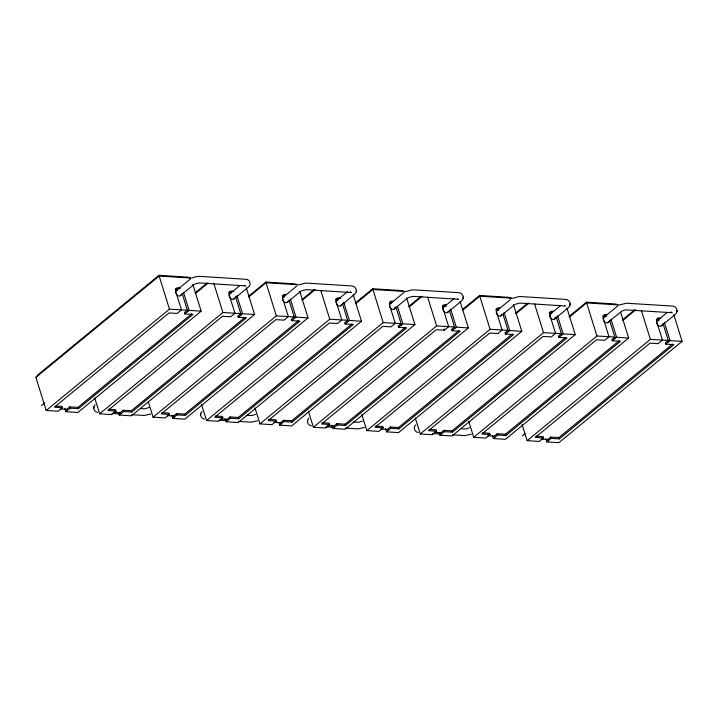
<?xml version="1.0" encoding="UTF-8"?>
<svg xmlns="http://www.w3.org/2000/svg" width="718" height="718" viewBox="0 0 718 718"><rect width="100%" height="100%" fill="white"/><g stroke="black" fill="none" stroke-linecap="round" stroke-linejoin="round"><path stroke-width="1.08" d="M97.639 412.419C93.995 412.069 92.344 407.187 95.09 404.728M204.513 419.132C200.869 418.782 199.218 413.9 201.964 411.441M233.772 299.065L248.231 287.173C251.856 284.858 249.918 279.006 245.637 279.266L199.281 276.349L195.206 276.834L191.85 278.099M311.388 425.846C307.744 425.496 306.101 420.613 308.848 418.154M354.602 294.263C358.336 291.454 355.706 285.531 351.219 285.899L305.662 283.063L298.625 284.911M418.262 432.559C414.618 432.209 412.976 427.327 415.722 424.868M461.477 300.977C465.21 298.167 462.58 292.244 458.093 292.612L412.536 289.776L405.508 291.625M568.351 307.69C572.084 304.881 569.455 298.957 564.967 299.325L519.41 296.489L512.383 298.338M661.278 325.918L674.749 314.843C678.941 312.249 676.724 305.653 671.842 306.039L626.284 303.211L619.257 305.051M93.672 408.129L93.735 407.644M93.771 407.348L93.834 406.882M200.546 414.842L200.609 414.358M200.645 414.071L200.708 413.595M307.421 421.556L307.492 421.071M307.519 420.784L307.582 420.308M356.29 291.643L356.352 291.167M356.388 290.88L356.451 290.395M414.295 428.269L414.367 427.784M414.394 427.497L414.457 427.022M463.164 298.356L463.227 297.88M463.263 297.593L463.325 297.108M570.038 305.069L570.101 304.594M570.137 304.306L570.2 303.822M676.912 311.783L676.975 311.316M677.011 311.02L677.074 310.535M35.9 377.363L159.136 276.053L190.853 278.046L187.874 277.148L158.956 275.326L37.83 374.904L35.9 377.363L46.212 410.472L58.266 411.226L62.556 407.698L62.152 406.397L56.013 406.011M176.26 290.557L190.458 278.925M41.339 405.715L44.803 402.879M180.335 295.708L193.923 284.534M46.212 410.472L169.448 309.162L187.344 310.203L184.409 312.617L184.813 313.919L192.989 314.43L78.334 408.686L70.158 408.174L65.868 411.701L64.871 408.506M195.09 292.908L207.197 282.955M195.341 293.581L208.265 282.955M60.303 408.874L66.819 409.287L69.754 406.873L77.93 407.384L191.724 313.838M184.813 313.919L189.103 310.391L201.166 311.154L192.846 284.454M201.166 311.154L77.93 412.464L65.868 411.701M229.697 293.913L239.857 285.558M94.659 397.808L99.649 413.828L222.885 312.518L240.781 313.56L237.846 315.974L238.25 317.275L246.427 317.787L131.771 412.051L123.595 411.531L119.305 415.058L118.641 412.922M248.527 296.265L265.831 282.039L294.748 283.861L297.728 284.759L266.01 282.766L248.778 296.938M108.436 409.305L115.589 409.754L115.993 411.055L111.703 414.582L99.649 413.828M113.74 412.231L120.256 412.644L123.191 410.229L131.367 410.741L245.161 317.194M238.25 317.275L242.54 313.748L254.603 314.511L246.283 287.81M254.603 314.511L131.367 415.821L119.305 415.058M283.134 297.27L296.615 286.195M287.209 302.422L300.627 291.391M148.429 402.233L153.087 417.185L276.322 315.875L294.218 316.916L291.284 319.33L291.688 320.632L299.873 321.152L185.208 415.408L177.032 414.887L172.742 418.414L171.746 415.219M301.964 299.621L314.071 289.668M302.215 300.295L315.139 289.668M161.873 412.662L169.026 413.11L169.43 414.412L165.14 417.939L153.087 417.185M167.177 415.587L173.693 416L176.628 413.586L184.804 414.098L298.598 320.551M291.688 320.632L295.978 317.105L308.04 317.868L299.72 291.167M308.04 317.868L184.804 419.177L172.742 418.414M336.571 300.627L347.476 291.67M340.646 305.778L354.127 294.694M201.534 404.521L206.524 420.542L329.759 319.232L347.656 320.273L344.721 322.687L345.125 323.989L353.31 324.509L238.645 418.765L230.469 418.244L226.179 421.771L225.183 418.576M355.401 302.978L372.705 288.753L401.622 290.575L404.602 291.472L372.884 289.48L355.652 303.651M215.31 416.018L222.463 416.467L222.867 417.768L218.577 421.295L206.524 420.542M220.614 418.944L227.13 419.357L230.065 416.943L238.241 417.454L352.035 323.908M345.125 323.989L349.415 320.461L361.477 321.224L353.157 294.524M361.477 321.224L238.241 422.534L226.179 421.771M390.009 303.983L404.054 292.477M394.083 309.135L407.501 298.105M254.971 407.878L259.961 423.898L383.197 322.588L401.093 323.63L398.158 326.044L398.571 327.345L406.747 327.866L292.082 422.121L283.906 421.601L279.616 425.128L278.952 423.001M408.838 306.335L420.945 296.381M409.089 307.008L422.013 296.381M268.747 419.375L275.9 419.824L276.304 421.125L272.014 424.652L259.961 423.898M274.052 422.301L280.567 422.714L283.502 420.299L291.679 420.811L405.473 327.264M398.571 327.345L402.852 323.818L414.914 324.581L406.594 297.88M414.914 324.581L291.679 425.891L279.616 425.128M443.446 307.34L454.35 298.383M447.52 312.492L461.001 301.416M308.408 411.234L313.398 427.255L436.634 325.945L454.53 326.986L451.595 329.4L452.008 330.702L460.184 331.222L345.529 425.478L337.343 424.957L333.053 428.484L332.057 425.289M462.275 309.691L479.579 295.466L508.497 297.288L511.476 298.185L479.759 296.193L462.527 310.364M322.185 422.731L329.338 423.18L329.741 424.482L325.451 428.009L313.398 427.255M329.741 424.482L321.565 423.97L436.221 329.715L444.397 330.226L448.687 326.699L443.042 308.56A4.954 3.267 50.6 0 1 446.515 304.665M327.489 425.657L334.005 426.07L336.939 423.656L345.116 424.167L458.91 330.621M452.008 330.702L456.298 327.175L468.351 327.938L460.032 301.237M468.351 327.938L345.116 429.247L333.053 428.484M496.883 310.697L510.363 299.621M500.958 315.848L514.375 304.818M361.845 414.591L366.835 430.612L490.071 329.302L507.967 330.343L505.032 332.757L505.445 334.058L513.621 334.579L398.966 428.834L390.78 428.314L386.499 431.841L385.494 428.646M515.712 313.048L527.82 303.095M515.964 313.721L528.888 303.095M375.622 426.088L382.775 426.537L383.179 427.838L378.889 431.365L366.835 430.612M380.926 429.014L387.442 429.427L390.377 427.013L398.553 427.524L512.347 333.978M505.445 334.058L509.735 330.54L521.789 331.294L513.469 304.594M521.789 331.294L398.553 432.604L386.499 431.841M550.329 314.053L560.381 305.787M554.404 319.205L567.875 308.13M415.282 417.948L420.272 433.968L543.508 332.658L561.404 333.699L558.469 336.114L558.882 337.415L567.058 337.936L452.403 432.191L444.227 431.68L439.937 435.198L439.263 433.071M569.15 316.405L586.453 302.179L615.38 304.001L618.351 304.908L586.633 302.915L569.401 317.078M429.059 429.445L436.212 429.894L436.616 431.195L432.326 434.722L420.272 433.968M434.363 432.371L440.879 432.783L443.814 430.369L451.99 430.881L565.784 337.334M558.882 337.415L563.172 333.897L575.226 334.651L566.906 307.95M575.226 334.651L451.99 435.961L439.937 435.198M603.766 317.41L617.803 305.904M607.841 322.561L621.617 311.262L625.342 309.862L672.165 312.716L670.872 311.899M468.719 421.304L473.709 437.325L596.945 336.015L614.841 337.056L611.907 339.47L612.319 340.781L620.496 341.292L505.84 435.548L497.664 435.036L493.374 438.554L492.368 435.359M622.587 319.761L634.703 309.808M622.838 320.434L635.762 309.808M482.496 432.801L489.649 433.25L490.053 434.552L485.763 438.079L473.709 437.325M487.8 435.727L494.316 436.14L497.251 433.726L505.427 434.237L619.221 340.691M612.319 340.781L616.609 337.254L628.663 338.007L620.684 312.375M628.663 338.007L505.427 439.317L493.374 438.554M657.203 320.766L667.264 312.501M522.282 435.934L524.876 433.798M522.157 424.661L527.147 440.681L650.382 339.372L668.279 340.413L665.344 342.827L665.757 344.137L673.933 344.649L559.277 438.904L551.101 438.393L546.811 441.92L545.815 438.716M535.933 436.158L543.086 436.607L543.49 437.908L539.209 441.435L527.147 440.681M541.237 439.084L547.753 439.497L550.688 437.082L558.864 437.594L672.667 344.048M665.757 344.137L670.047 340.61L682.1 341.364L673.789 314.663M682.1 341.364L558.864 442.674L546.811 441.92M149.138 407.402L145.404 408.802L140.656 408.668M194.614 284.059L199.012 282.919L245.664 285.89L244.605 285.486M301.372 290.88L306.119 289.641L351.542 292.567L350.249 291.75M408.246 297.593L412.994 296.363L458.416 299.28L457.528 298.939M255.635 414.358L251.803 415.578L246.418 415.309M515.12 304.306L519.868 303.077L565.29 306.003L564.519 305.76M362.509 421.071L358.677 422.292L353.292 422.022M469.384 427.784L466.036 428.951L461.279 428.808M150.672 413.999L144.462 415.453L131.708 414.69M257.547 420.712L251.336 422.175L238.582 421.403M364.421 427.434L358.21 428.888L345.457 428.116M471.295 434.148L465.085 435.602L452.34 434.83M62.556 407.698L54.38 407.187L169.035 312.931L177.211 313.443L181.501 309.916L175.856 291.777A4.954 3.267 50.6 0 1 180.38 288.367M115.993 411.055L107.817 410.543L222.472 316.288L230.649 316.8L234.939 313.272L229.293 295.134A4.954 3.267 50.6 0 1 233.817 291.723M169.43 414.412L161.254 413.9L275.909 319.645L284.086 320.156L288.376 316.629L282.73 298.491A4.954 3.267 50.6 0 1 286.204 294.595M222.867 417.768L214.691 417.257L329.347 323.001L337.523 323.513L341.813 319.986L336.168 301.847A4.954 3.267 50.6 0 1 340.691 298.437M276.304 421.125L268.128 420.613L382.784 326.358L390.96 326.869L395.25 323.342L389.605 305.204A4.954 3.267 50.6 0 1 393.078 301.309M383.179 427.838L375.002 427.327L489.658 333.071L497.834 333.583L502.124 330.056L496.479 311.917A4.954 3.267 50.6 0 1 499.952 308.022M436.616 431.195L428.44 430.683L543.095 336.428L551.28 336.939L555.57 333.412L549.916 315.274A4.954 3.267 50.6 0 1 553.39 311.379M490.053 434.552L481.877 434.04L596.532 339.785L604.718 340.296L609.008 336.769L603.353 318.63A4.954 3.267 50.6 0 1 606.827 314.735M543.49 437.908L535.314 437.397L649.978 343.141L658.155 343.653L662.445 340.126L656.79 321.987A4.954 3.267 50.6 0 1 660.273 318.092M112.026 413.451L119.682 413.927M218.9 420.165L226.556 420.64M325.784 426.878L332.344 427.291M432.658 433.591L440.305 434.076M664.392 322.472L670.047 340.61M663.037 323.585L668.691 341.723M641.407 310.544L650.382 339.372M610.955 319.115L616.609 337.254M609.6 320.228L615.254 338.366M596.945 336.015L586.453 302.179M557.518 315.749L563.172 333.897M556.163 316.871L561.817 335.01M534.533 303.822L543.508 332.658M558.864 437.594L559.277 438.904M550.688 437.082L551.101 438.393M547.753 439.497L548.166 440.798M504.081 312.393L509.735 330.54M503.058 314.565L508.38 331.653M490.071 329.302L479.588 295.493M505.427 434.237L505.84 435.548M497.251 433.726L497.664 435.036M494.316 436.14L494.729 437.441M450.644 309.036L456.298 327.175M449.288 310.158L454.934 328.297M443.993 328.925L444.397 330.226M427.659 297.108L436.634 325.945M451.99 430.881L452.403 432.191M443.814 430.369L444.227 431.68M440.879 432.783L441.292 434.085M397.539 306.748L402.852 323.818M395.851 306.801L401.497 324.94M383.197 322.588L372.714 288.78M398.553 427.524L398.966 428.834M390.377 427.013L390.78 428.314M387.442 429.427L387.855 430.728M343.769 302.323L349.415 320.461M342.414 303.436L348.059 321.583M320.775 290.395L329.759 319.232M345.116 424.167L345.529 425.478M336.939 423.656L337.343 424.957M334.005 426.07L334.409 427.372M290.332 298.966L295.978 317.105M288.977 300.079L294.622 318.227M276.322 315.875L265.831 282.039M291.679 420.811L292.082 422.121M283.502 420.299L283.906 421.601M280.567 422.714L280.971 424.015M236.895 295.61L242.54 313.748M235.54 296.722L241.185 314.861M213.901 283.682L222.885 312.518M238.241 417.454L238.645 418.765M230.065 416.943L230.469 418.244M227.13 419.357L227.534 420.658M183.458 292.253L189.103 310.391M182.103 293.366L187.748 311.504M169.448 309.162L158.956 275.353M184.804 414.098L185.208 415.408M176.628 413.586L177.032 414.887M173.693 416L174.097 417.302M131.367 410.741L131.771 412.051M123.191 410.229L123.595 411.531M120.256 412.644L120.66 413.945M77.93 407.384L78.334 408.686M69.754 406.873L70.158 408.174M66.819 409.287L67.223 410.588M175.228 289.246A4.954 3.267 50.6 0 1 177.974 288.995M180.927 294.712A3.285 2.172 50.6 0 1 178.863 295.969A3.285 2.172 50.6 0 1 176.098 293.725M175.775 292.971A3.285 2.172 50.6 0 1 177.4 290.251M228.665 292.603A4.954 3.267 50.6 0 1 231.411 292.352M234.364 298.069A3.285 2.172 50.6 0 1 232.3 299.325A3.285 2.172 50.6 0 1 229.536 297.081M229.221 296.328A3.285 2.172 50.6 0 1 230.837 293.608M282.883 295.583A4.954 3.267 50.6 0 1 284.849 295.708M287.801 301.425A3.285 2.172 50.6 0 1 283.439 301.147M282.973 300.438A3.285 2.172 50.6 0 1 282.506 298.948M282.542 298.266A3.285 2.172 50.6 0 1 284.274 296.965M335.539 299.316A4.954 3.267 50.6 0 1 338.286 299.065M341.247 304.782A3.285 2.172 50.6 0 1 339.174 306.039A3.285 2.172 50.6 0 1 336.41 303.795M335.943 302.305A3.285 2.172 50.6 0 1 337.711 300.321M389.757 302.296A4.954 3.267 50.6 0 1 391.723 302.422M394.712 307.457A3.285 2.172 50.6 0 1 392.611 309.395A3.285 2.172 50.6 0 1 389.533 306.398M389.416 304.979A3.285 2.172 50.6 0 1 391.148 303.678M656.943 319.079A4.954 3.267 50.6 0 1 658.909 319.205M661.87 324.922A3.285 2.172 50.6 0 1 657.5 324.644M657.033 323.935A3.285 2.172 50.6 0 1 656.575 322.445M656.602 321.763A3.285 2.172 50.6 0 1 659.025 320.596M602.725 316.099A4.954 3.267 50.6 0 1 606.53 316.342M608.433 321.565A3.285 2.172 50.6 0 1 606.36 322.822A3.285 2.172 50.6 0 1 603.596 320.578M603.129 319.088A3.285 2.172 50.6 0 1 604.906 317.105M549.288 312.743A4.954 3.267 50.6 0 1 552.034 312.492M555.032 317.527A3.285 2.172 50.6 0 1 552.806 319.438A3.285 2.172 50.6 0 1 549.773 316.216A3.285 2.172 50.6 0 1 551.46 313.748M495.851 309.386A4.954 3.267 50.6 0 1 498.597 309.135M501.595 314.17A3.285 2.172 50.6 0 1 499.486 316.108A3.285 2.172 50.6 0 1 496.407 313.111M496.255 312.375A3.285 2.172 50.6 0 1 498.714 310.526M442.414 306.03A4.954 3.267 50.6 0 1 446.219 306.272M448.122 311.495A3.285 2.172 50.6 0 1 446.049 312.752A3.285 2.172 50.6 0 1 443.284 310.508M442.97 309.754A3.285 2.172 50.6 0 1 443.966 307.089"/></g></svg>
